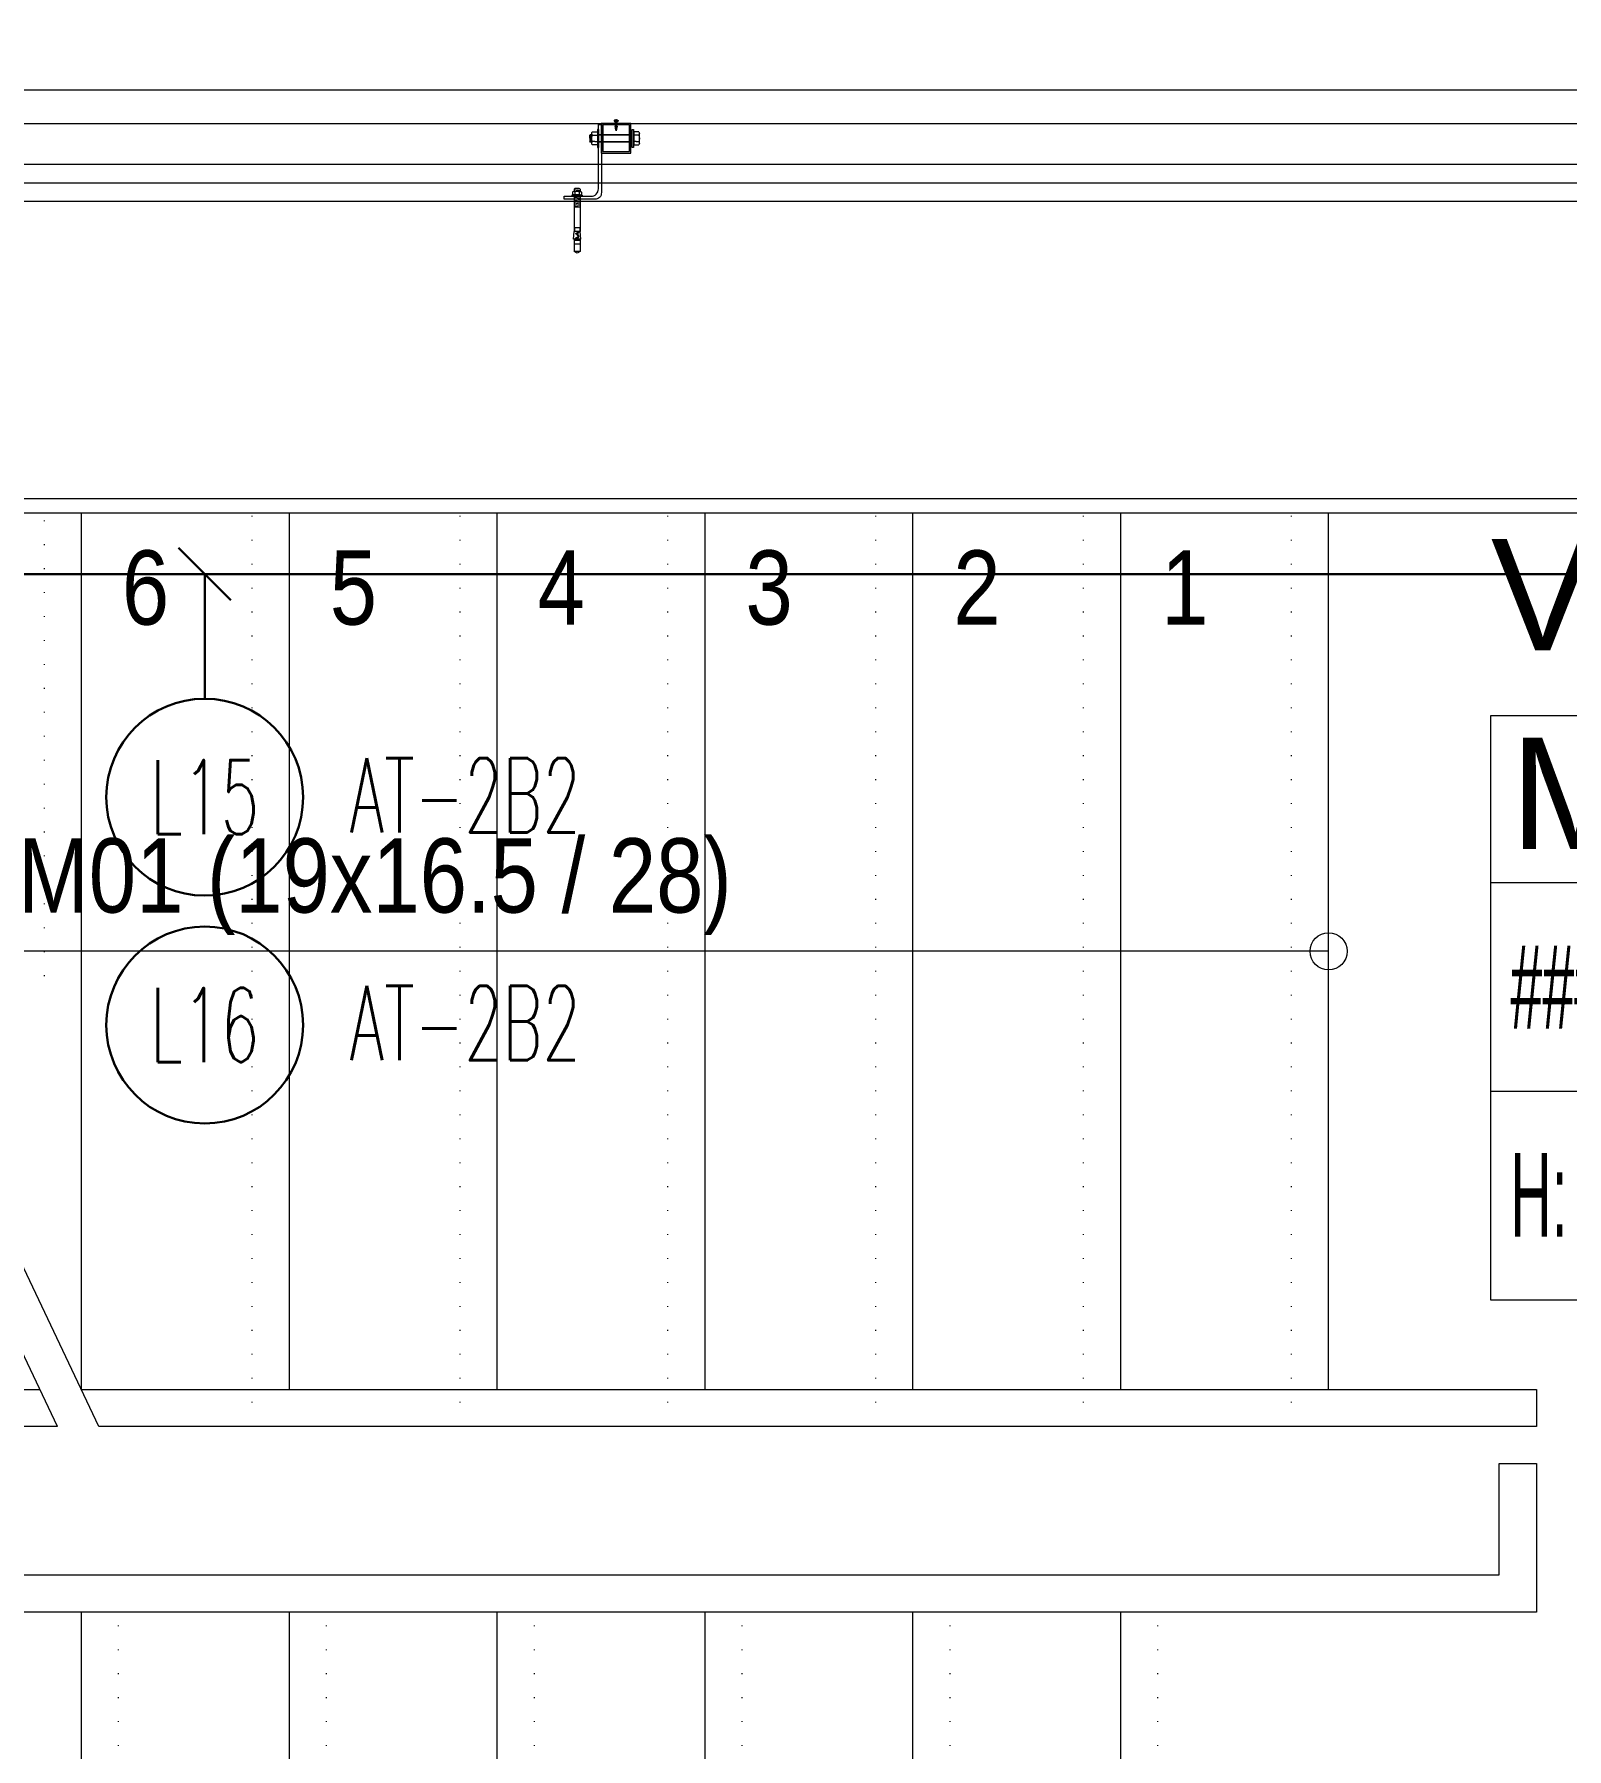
# Model space of a CAD drawing. Extents: x -2012 to 34975, y -1043 to 8321.
# Drawn here: x 24043.8 to 24250.3, y 3684.1 to 3915 of the extents above; entities that cross this region are included whole.
import ezdxf
from ezdxf.enums import TextEntityAlignment as Align

# ---------------------------------------------------------------- set-up
doc = ezdxf.new("R2010")
doc.units = 0
doc.header["$LTSCALE"] = 25
doc.linetypes.add('DOT2', pattern=[0.125, 0, -0.125])
doc.layers.get('0').update_dxf_attribs({"color": 9, "lineweight": 9})
for name, color, linetype, lineweight in [('01', 9, 'Continuous', 9), ('06D', 9, 'Continuous', 9), ('10', 9, 'Continuous', 9), ('10A', 9, 'Continuous', 9), ('14', 9, 'Continuous', 9), ('19', 9, 'Continuous', 9), ('19D', 9, 'DOT2', 9), ('21', 9, 'Continuous', 9), ('21_MAHAL', 9, 'Continuous', 9), ('33', 9, 'BATTING', 9), ('E-KABLO', 7, 'Continuous', 30), ('E-LINYE', 7, 'Continuous', 30)]:
    doc.layers.add(name, color=color, linetype=linetype, lineweight=lineweight)
doc.styles.add('Arial', font='arial.ttf', dxfattribs={"height": 2.5})
doc.styles.add('E-YAZI', font='txttw.shx')
doc.styles.add('MuuM_TEXT-STANDART', font='ARIALN.TTF')
doc.linetypes.add('BATTING', pattern='A,0.0001,-0.1,[134,ltypeshp.shx,S=0.1,R=0,X=-0.1,Y=0],-0.2,[134,ltypeshp.shx,S=0.1,R=180,X=0.1,Y=0],-0.1', length=0.4001)

# ---------------------------------------------------------------- blocks, each defined once
blk = doc.blocks.new('0_arrowstairs')
blk.add_lwpolyline([(0, 0), (0, -30), (15, 0), (0, 30)], close=True)
blk = doc.blocks.new('*U513')
blk.add_lwpolyline([(0, 0), (0, 504)])
blk.add_circle((0, 0), 5)
at = {"rotation": 90}
blk.add_blockref('0_arrowstairs', (0, 504), dxfattribs=at)
blk = doc.blocks.new('merdvn2.mekanik')
at = {"layer": '19', "linetype": 'Continuous'}
for points in [[(24036.58, -302.5), (23978.25, -179.5)], [(24042.17, -302.5), (23983.84, -179.5)], [(24039.84, -297.5), (24039.84, -179.5)], [(24067.84, -297.5), (24067.84, -179.5)], [(24095.84, -297.5), (24095.84, -179.5)], [(24123.84, -297.5), (24123.84, -179.5)], [(24151.84, -297.5), (24151.84, -179.5)], [(24179.84, -297.5), (24179.84, -179.5)], [(24207.84, -297.5), (24207.84, -179.5)], [(24036.58, -302.5), (23955.84, -302.5), (23955.84, -322.5), (23955.84, -322.5), (24230.84, -322.5), (24230.84, -307.5), (24235.84, -307.5), (24235.84, -327.5), (24230.84, -327.5), (23950.84, -327.5), (23950.84, -327.5), (23950.84, -297.5), (24034.25, -297.5)], [(24039.84, -445.5), (24039.84, -327.5)], [(24067.84, -445.5), (24067.84, -327.5)], [(24095.84, -445.5), (24095.84, -327.5)], [(24123.84, -445.5), (24123.84, -327.5)], [(24151.84, -445.5), (24151.84, -327.5)], [(24179.84, -445.5), (24179.84, -327.5)]]:
    blk.add_lwpolyline(points, dxfattribs=at)
at = {"layer": '19'}
for points in [[(24042.17, -302.5), (23983.84, -179.5)], [(24039.84, -297.5), (24235.84, -297.5), (24235.84, -297.5), (24235.84, -302.5), (24235.84, -302.5), (24042.17, -302.5)]]:
    blk.add_lwpolyline(points, dxfattribs=at)
at = {"layer": '19D'}
for points in [[(24034.84, -241.83), (24034.84, -179.5)], [(24062.84, -302.5), (24062.84, -179.5)], [(24090.84, -302.5), (24090.84, -179.5)], [(24118.84, -302.5), (24118.84, -179.5)], [(24146.84, -302.5), (24146.84, -179.5)], [(24174.84, -302.5), (24174.84, -179.5)], [(24202.84, -302.5), (24202.84, -179.5)], [(24044.84, -445.5), (24044.84, -327.5)], [(24072.84, -445.5), (24072.84, -327.5)], [(24100.84, -445.5), (24100.84, -327.5)], [(24128.84, -445.5), (24128.84, -327.5)], [(24156.84, -445.5), (24156.84, -327.5)], [(24184.84, -445.5), (24184.84, -327.5)]]:
    blk.add_lwpolyline(points, dxfattribs=at)
at = {"layer": '19', "xscale": 0.5, "yscale": 0.5, "zscale": 0.5, "rotation": 90}
blk.add_blockref('*U513', (24207.84, -238.5), dxfattribs=at)
at = {"layer": '21', "style": 'MuuM_TEXT-STANDART'}
for s, p in [('6', (24051.65, -184.5)), ('5', (24079.65, -184.5)), ('4', (24107.65, -184.5)), ('3', (24135.65, -184.5)), ('2', (24163.65, -184.5)), ('1', (24191.65, -184.5)), ('M01 (19x16.5 / 28)', (24127.43, -223.28))]:
    blk.add_text(s, height=10, dxfattribs=at).set_placement(p, align=Align.TOP_RIGHT)
blk = doc.blocks.new('cxvxv')
for p, q in [((-21988.4, 8560.98, 0), (-21988.4, 8560.32, 0)), ((-21988.4, 8560.32, 0), (-21986.64, 8560.32, 0)), ((-21986.86, 8561.07, 0), (-21988.18, 8561.07, 0)), ((-21988.02, 8561.25, 0), (-21987.03, 8561.3, 0)), ((-21988.02, 8561.25, 0), (-21988, 8561.26, 0)), ((-21988, 8561.23, 0), (-21988.02, 8561.25, 0)), ((-21988.02, 8561.13, 0), (-21987.03, 8561.19, 0)), ((-21988.02, 8561.13, 0), (-21988, 8561.14, 0)), ((-21988, 8561.11, 0), (-21988.02, 8561.13, 0)), ((-21988.02, 8560.32, 0), (-21987.02, 8560.32, 0)), ((-21988.02, 8560.28, 0), (-21988.02, 8560.32, 0)), ((-21988, 8561.3, 0), (-21987.94, 8561.35, 0)), ((-21988, 8561.26, 0), (-21988, 8561.3, 0)), ((-21988, 8561.14, 0), (-21988, 8561.23, 0)), ((-21988, 8561.07, 0), (-21988, 8561.11, 0)), ((-21987.96, 8560.98, 0), (-21987.96, 8560.32, 0)), ((-21987.54, 8561.35, 0), (-21987.94, 8561.35, 0)), ((-21987.7, 8561.05, 0), (-21987.7, 8561.08, 0)), ((-21987.7, 8561.07, 0), (-21987.7, 8561.07, 0)), ((-21987.54, 8561.35, 0), (-21987.1, 8561.35, 0)), ((-21987.03, 8561.3, 0), (-21987.1, 8561.35, 0)), ((-21987.08, 8560.64, 0), (-21987.08, 8560.98, 0)), ((-21987.08, 8560.64, 0), (-21987.08, 8560.32, 0)), ((-21987.06, 8560.32, 0), (-21987.06, 8560.28, 0)), ((-21987.05, 8561.32, 0), (-21987.03, 8561.3, 0)), ((-21987.03, 8561.3, 0), (-21987.05, 8561.28, 0)), ((-21987.03, 8561.3, 0), (-21987.05, 8561.29, 0)), ((-21987.05, 8561.28, 0), (-21987.05, 8561.2, 0)), ((-21987.05, 8561.2, 0), (-21987.03, 8561.19, 0)), ((-21987.03, 8561.19, 0), (-21987.05, 8561.17, 0)), ((-21987.05, 8561.17, 0), (-21987.05, 8561.08, 0)), ((-21987.05, 8561.08, 0), (-21987.03, 8561.07, 0)), ((-21987.02, 8560.32, 0), (-21987.02, 8560.28, 0)), ((-21986.64, 8560.32, 0), (-21986.64, 8560.98, 0)), ((-21988.02, 8560.11, 0), (-21988.02, 8555.61, 0)), ((-21987.06, 8555.61, 0), (-21987.06, 8560.11, 0)), ((-21987.02, 8555.61, 0), (-21987.02, 8560.11, 0)), ((-21988.4, 8555.4, 0), (-21986.64, 8555.4, 0)), ((-21988.4, 8554.74, 0), (-21988.4, 8555.4, 0)), ((-21986.86, 8554.65, 0), (-21988.17, 8554.65, 0)), ((-21988.02, 8555.44, 0), (-21988.02, 8555.4, 0)), ((-21988.02, 8555.4, 0), (-21987.02, 8555.4, 0)), ((-21987.96, 8554.74, 0), (-21987.96, 8555.4, 0)), ((-21987.08, 8555.08, 0), (-21987.08, 8555.4, 0)), ((-21987.08, 8555.08, 0), (-21987.08, 8554.74, 0)), ((-21987.06, 8555.4, 0), (-21987.06, 8555.44, 0)), ((-21987.02, 8555.4, 0), (-21987.02, 8555.44, 0)), ((-21986.64, 8555.4, 0), (-21986.64, 8554.74, 0))]:
    blk.add_line(p, q)
at = {"elevation": 0}
for points in [[(-21987.98, 8560.28), (-21987.98, 8560.32)], [(-21987.98, 8560.11), (-21987.98, 8555.61)], [(-21987.98, 8555.44), (-21987.98, 8555.4)]]:
    blk.add_lwpolyline(points, dxfattribs=at)
for points in [[(-21986.3, 8560.11), (-21988.7, 8560.11), (-21988.7, 8560.28), (-21986.3, 8560.28)], [(-21986.3, 8555.61), (-21988.7, 8555.61), (-21988.7, 8555.44), (-21986.3, 8555.44)]]:
    blk.add_lwpolyline(points, close=True, dxfattribs=at)
for centre, radius, start, end in [((-21988.18, 8560.75, 0), 0.315, 45.8497, 134.1503), ((-21987.52, 8559.95, 0), 1.12, 66.8701, 113.1299), ((-21987.52, 8559.95, 0), 1.12, 66.8701, 113.1299), ((-21986.86, 8560.76, 0), 0.313, 45.449, 134.551), ((-21988.18, 8554.97, 0), 0.315, 225.8497, 314.1503), ((-21987.52, 8555.77, 0), 1.12, 246.8701, 293.1299), ((-21987.52, 8555.77, 0), 1.12, 246.8701, 293.1299), ((-21986.86, 8554.96, 0), 0.313, 225.449, 314.551)]:
    blk.add_arc(centre, radius, start, end)
blk = doc.blocks.new('VIDA')
for p, q in [((-18072, 6523.9), (-18071.9, 6524)), ((-18071.9, 6523.8), (-18072, 6523.9)), ((-18071.9, 6524), (-18070.1, 6524.7)), ((-18069.6, 6522.9), (-18071.9, 6523.8)), ((-18069.7, 6524.9), (-18070.6, 6523.2)), ((-18070.6, 6523.2), (-18070.1, 6524.7)), ((-18070.1, 6524.7), (-18069.9, 6525.1)), ((-18069.9, 6525.1), (-18070.1, 6524.1)), ((-18070.1, 6524.1), (-18070, 6524.3)), ((-18070, 6524.3), (-18069.8, 6525.1)), ((-18069.9, 6525.1), (-18069.8, 6525.1)), ((-18069.8, 6525.1), (-18069.7, 6524.9)), ((-18069.7, 6524.9), (-18069.3, 6525)), ((-18069.6, 6522.8), (-18069.1, 6525)), ((-18069.6, 6522.8), (-18069.6, 6522.9)), ((-18069.4, 6522.4), (-18069.6, 6522.8)), ((-18068.9, 6525.3), (-18069.4, 6522.4)), ((-18069.3, 6522.4), (-18069.4, 6522.4)), ((-18069.3, 6522.4), (-18068.9, 6525.3)), ((-18069.3, 6525), (-18069.1, 6525)), ((-18069.1, 6522.8), (-18069.3, 6522.4)), ((-18069.1, 6525), (-18068.9, 6525.3)), ((-18068.7, 6522.8), (-18069.1, 6522.8)), ((-18068.9, 6525.3), (-18068.9, 6525.3)), ((-18068.9, 6525.3), (-18068.7, 6525)), ((-18068.7, 6522.8), (-18068.2, 6525)), ((-18068.7, 6525), (-18068.2, 6525)), ((-18068.5, 6522.4), (-18068.7, 6522.8)), ((-18068, 6525.3), (-18068.5, 6522.4)), ((-18068.4, 6522.4), (-18068.5, 6522.4)), ((-18068.4, 6522.4), (-18067.9, 6525.3)), ((-18068.2, 6522.8), (-18068.4, 6522.4)), ((-18068.2, 6522.8), (-18068.4, 6522.4)), ((-18068.2, 6525), (-18068, 6525.3)), ((-18067.7, 6525), (-18068.2, 6522.8)), ((-18067.7, 6522.8), (-18068.2, 6522.8)), ((-18067.9, 6525.3), (-18068, 6525.3)), ((-18067.9, 6525.3), (-18067.7, 6525)), ((-18067.7, 6522.8), (-18067.2, 6525)), ((-18067.7, 6525), (-18067.2, 6525)), ((-18067.5, 6522.4), (-18067.7, 6522.8)), ((-18067, 6525.3), (-18067.5, 6522.4)), ((-18067.4, 6522.4), (-18067.5, 6522.4)), ((-18067.4, 6522.4), (-18066.9, 6525.3)), ((-18067.2, 6522.8), (-18067.4, 6522.4)), ((-18067.2, 6522.8), (-18067.4, 6522.4)), ((-18067.2, 6525), (-18067, 6525.3)), ((-18066.7, 6525), (-18067.2, 6522.8)), ((-18066.7, 6522.8), (-18067.2, 6522.8)), ((-18066.9, 6525.3), (-18067, 6525.3)), ((-18066.9, 6525.3), (-18066.7, 6525)), ((-18066.3, 6525), (-18066.7, 6525)), ((-18066.7, 6522.8), (-18066.3, 6525)), ((-18066.5, 6522.4), (-18066.7, 6522.8)), ((-18066.1, 6525.3), (-18066.5, 6522.4)), ((-18066.5, 6522.4), (-18066, 6525.3)), ((-18066.3, 6522.8), (-18066.5, 6522.4)), ((-18066.3, 6522.8), (-18066.5, 6522.4)), ((-18066.5, 6522.4), (-18066.5, 6522.4)), ((-18066.3, 6525), (-18066.1, 6525.3)), ((-18065.8, 6525), (-18066.3, 6522.8)), ((-18066.3, 6522.8), (-18065.8, 6522.8)), ((-18066, 6525.3), (-18066.1, 6525.3)), ((-18066, 6525.3), (-18065.8, 6525)), ((-18065.8, 6522.8), (-18065.3, 6525)), ((-18065.8, 6525), (-18065.3, 6525)), ((-18065.6, 6522.4), (-18065.8, 6522.8)), ((-18065.1, 6525.3), (-18065.6, 6522.4)), ((-18065.5, 6522.4), (-18065.6, 6522.4)), ((-18065.5, 6522.4), (-18065, 6525.3)), ((-18065.3, 6522.8), (-18065.5, 6522.4)), ((-18065.3, 6522.8), (-18065.5, 6522.4)), ((-18065.3, 6525), (-18065.1, 6525.3)), ((-18064.8, 6525), (-18065.3, 6522.8)), ((-18064.8, 6522.8), (-18065.3, 6522.8)), ((-18065.1, 6525.3), (-18065, 6525.3)), ((-18065, 6525.3), (-18064.8, 6525)), ((-18064.8, 6525), (-18064.3, 6525)), ((-18064.8, 6522.8), (-18064.3, 6525)), ((-18064.6, 6522.4), (-18064.8, 6522.8)), ((-18064.1, 6525.3), (-18064.6, 6522.4)), ((-18064.5, 6522.4), (-18064.6, 6522.4)), ((-18064.5, 6522.4), (-18064, 6525.3)), ((-18064.3, 6522.8), (-18064.5, 6522.4)), ((-18064.3, 6522.8), (-18064.5, 6522.4)), ((-18064.3, 6525), (-18064.1, 6525.3)), ((-18063.8, 6525), (-18064.3, 6522.8)), ((-18063.8, 6522.8), (-18064.3, 6522.8)), ((-18064, 6525.3), (-18064.1, 6525.3)), ((-18064, 6525.3), (-18063.8, 6525)), ((-18063.8, 6522.8), (-18062, 6525)), ((-18062, 6525), (-18063.8, 6525)), ((-18063.6, 6522.4), (-18063.8, 6522.8)), ((-18063.6, 6522.4), (-18061.7, 6525.3)), ((-18061.8, 6525.3), (-18063.6, 6522.4)), ((-18062, 6522.8), (-18063.6, 6522.4)), ((-18062, 6522.8), (-18063.6, 6522.4)), ((-18063.6, 6522.4), (-18063.6, 6522.4)), ((-18061.5, 6525), (-18063.4, 6522.8)), ((-18063.4, 6522.8), (-18061.5, 6522.8)), ((-18061.7, 6525.3), (-18063.2, 6525.3)), ((-18062.7, 6522.4), (-18061.5, 6522.8)), ((-18062.6, 6522.4), (-18062.1, 6525.3)), ((-18062.4, 6522.8), (-18062.6, 6522.4)), ((-18062.4, 6522.8), (-18062.6, 6522.4)), ((-18062.6, 6522.4), (-18061.3, 6522.4)), ((-18062.4, 6525), (-18062.2, 6525.3)), ((-18061.5, 6525), (-18062.4, 6525)), ((-18061.5, 6522.8), (-18062.4, 6525)), ((-18061.9, 6525), (-18062.4, 6522.8)), ((-18061.9, 6522.8), (-18062.4, 6522.8)), ((-18062.2, 6525.3), (-18062.1, 6525.3)), ((-18062.2, 6525.3), (-18061.3, 6522.4)), ((-18062.1, 6525.3), (-18061.9, 6525)), ((-18062, 6525), (-18061.8, 6525.3)), ((-18061.9, 6525), (-18061.4, 6525)), ((-18061.9, 6522.8), (-18061.4, 6525)), ((-18061.7, 6522.4), (-18061.9, 6522.8)), ((-18061.2, 6525.3), (-18061.7, 6522.4)), ((-18061.7, 6525.3), (-18061.5, 6525)), ((-18061.6, 6522.4), (-18061.7, 6522.4)), ((-18061.6, 6522.4), (-18061.2, 6525.3)), ((-18061.4, 6522.8), (-18061.6, 6522.4)), ((-18061.4, 6522.8), (-18061.6, 6522.4)), ((-18061.4, 6525), (-18061.2, 6525.3)), ((-18061, 6525), (-18061.4, 6522.8)), ((-18060.9, 6522.8), (-18061.4, 6522.8)), ((-18061.2, 6525.3), (-18061, 6525)), ((-18061.2, 6525.3), (-18061.2, 6525.3)), ((-18061, 6525), (-18060.5, 6525)), ((-18060.9, 6522.8), (-18060.5, 6525)), ((-18060.7, 6522.4), (-18060.9, 6522.8)), ((-18060.7, 6522.4), (-18060.2, 6525.3)), ((-18060.3, 6525.3), (-18060.7, 6522.4)), ((-18060.5, 6522.8), (-18060.7, 6522.4)), ((-18060.5, 6522.8), (-18060.7, 6522.4)), ((-18060.7, 6522.4), (-18060.7, 6522.4)), ((-18060.5, 6525), (-18060.3, 6525.3)), ((-18060, 6525), (-18060.5, 6522.8)), ((-18060.5, 6522.8), (-18060, 6522.8)), ((-18060.3, 6525.3), (-18060.2, 6525.3)), ((-18060.2, 6525.3), (-18060, 6525)), ((-18060, 6525), (-18059.5, 6525)), ((-18060, 6522.8), (-18059.5, 6525)), ((-18059.8, 6522.4), (-18060, 6522.8)), ((-18059.3, 6525.3), (-18059.8, 6522.4)), ((-18059.7, 6522.4), (-18059.8, 6522.4)), ((-18059.7, 6522.4), (-18059.2, 6525.3)), ((-18059.5, 6522.8), (-18059.7, 6522.4)), ((-18059.5, 6522.8), (-18059.7, 6522.4)), ((-18059.5, 6525), (-18059.3, 6525.3)), ((-18059.2, 6524), (-18059.5, 6522.8)), ((-18059.5, 6522.8), (-18059.2, 6522.8)), ((-18059.3, 6525.3), (-18059.2, 6525.3)), ((-18058.1, 6526.6), (-18059.2, 6526.6)), ((-18059.2, 6521.2), (-18059.2, 6526.6)), ((-18058.1, 6521.2), (-18059.2, 6521.2))]:
    blk.add_line(p, q)
for points in [[(-18068.7, 6525), (-18069.1, 6522.8)], [(-18057.2, 6524.3), (-18057.5, 6524), (-18057.5, 6523.8), (-18057.2, 6523.5)]]:
    blk.add_lwpolyline(points)
for centre, start, end in [((-18062.4, 6523.6), 7.5095, 35.2427), ((-18062.4, 6524.2), 324.7573, 352.4905)]:
    blk.add_arc(centre, 5.21, start, end)
blk = doc.blocks.new('çelik dübel')
at = {"ltscale": 7}
for p, q in [((-87.2, -2), (-85, 2)), ((-85, -6), (-85, 2)), ((-68, 2), (-85, 2)), ((-75, -6), (-75, 2)), ((-70, -6), (-70, 2)), ((-68, 3), (-58, 2)), ((-68, -7), (-68, 3)), ((-58, -6), (-58, 2)), ((-8.5, 2), (-58, 2)), ((-53, 1.5), (-58, 1.5)), ((-53, -6), (-53, 2)), ((-25, -6), (-25, 2)), ((-25, -6), (-23.9, 2)), ((-23, -6), (-21.9, 2)), ((-21, -6), (-19.9, 2)), ((-19, -6), (-17.9, 2)), ((-17, -6), (-15.9, 2)), ((-85, -6), (-87.2, -2)), ((-68, -6), (-85, -6)), ((-68, -7), (-58, -6)), ((-53, -5.5), (-58, -5.5)), ((-8.5, -6), (-58, -6))]:
    blk.add_line(p, q, dxfattribs=at)
for p, q in [((-15, -6), (-13.9, 2)), ((-13, -6), (-11.9, 2)), ((-11, -6), (-10, 1.1)), ((-10, -9), (-10, 5)), ((-9, 5), (-10, 5)), ((-10, 3), (-10, 5)), ((-9, -9), (-9, 5)), ((-8.5, 2), (-8.5, 3)), ((-8.5, -4), (-8.5, 0)), ((-5, 4), (-7.5, 4)), ((-5, 1), (-7.5, 1)), ((-4, 2), (-4, 3)), ((-1, 2), (-4, 2)), ((-4, -4), (-4, 0)), ((-3, -6), (-1.9, 2)), ((-1, -6), (0, 1.1)), ((0, -5), (0, 1)), ((-10, -7), (-10, -9.1)), ((-9, -9), (-10, -9)), ((-8.5, -6), (-8.5, -7)), ((-5, -5), (-7.5, -5)), ((-5, -8), (-7.5, -8)), ((-4, -6), (-4, -7)), ((-1, -6), (-4, -6))]:
    blk.add_line(p, q)
for points in [[(-68, 0.6), (-67.4, 0.4), (-67, 0.1), (-66.6, -0.3), (-66.2, -0.8), (-65.9, -1.3), (-65.7, -1.9), (-65.4, -2.3), (-65.2, -2.8), (-65, -3.1), (-64.8, -3.3), (-64.6, -3.5), (-64.4, -3.6), (-64.2, -3.5), (-63.9, -3.5), (-63.7, -3.3), (-63.5, -3.1), (-63.2, -2.9), (-62.9, -2.6), (-62.7, -2.3), (-62.4, -2), (-62.1, -1.7), (-61.9, -1.4), (-61.6, -1.1), (-61.4, -0.9), (-61.2, -0.7), (-61, -0.6), (-60.8, -0.5), (-60.6, -0.5), (-60.4, -0.5), (-60.3, -0.7), (-60.1, -0.9), (-59.9, -1.1), (-59.8, -1.5), (-59.6, -1.9), (-59.4, -2.3), (-59.2, -2.7), (-58.9, -3), (-58.7, -3.3), (-58.4, -3.5), (-58, -3.5)], [(-68, -0.5), (-68, -0.5), (-67.9, -0.5), (-67.9, -0.5), (-67.8, -0.5), (-67.8, -0.6), (-67.7, -0.6), (-67.7, -0.6), (-67.6, -0.7), (-67.6, -0.7), (-67.6, -0.8), (-67.5, -0.8), (-67.5, -0.8), (-67.5, -0.9), (-67.4, -0.9), (-67.4, -0.9), (-67.3, -1), (-67.3, -1), (-67.3, -1.1), (-67.2, -1.1), (-67.2, -1.2), (-67.2, -1.2), (-67.1, -1.3), (-67.1, -1.3), (-67.1, -1.4), (-67, -1.4), (-67, -1.5), (-67, -1.5), (-66.9, -1.6), (-66.9, -1.6), (-66.9, -1.7), (-66.9, -1.7), (-66.8, -1.8), (-66.8, -1.9), (-66.8, -1.9), (-66.7, -2), (-66.7, -2), (-66.7, -2.1), (-66.6, -2.2), (-66.6, -2.2), (-66.6, -2.3), (-66.6, -2.3), (-66.5, -2.4), (-66.5, -2.5), (-66.5, -2.5), (-66.4, -2.6), (-66.4, -2.7), (-66.4, -2.7), (-66.3, -2.8), (-66.3, -2.8), (-66.3, -2.9), (-66.3, -3), (-66.2, -3), (-66.2, -3.1), (-66.2, -3.1), (-66.1, -3.2), (-66.1, -3.2), (-66.1, -3.3), (-66, -3.4), (-66, -3.4), (-66, -3.5), (-65.9, -3.5), (-65.9, -3.6), (-65.9, -3.6), (-65.8, -3.7), (-65.8, -3.7), (-65.7, -3.8), (-65.7, -3.8), (-65.7, -3.9), (-65.6, -3.9), (-65.6, -4), (-65.5, -4), (-65.5, -4.1), (-65.4, -4.1), (-65.4, -4.1), (-65.3, -4.2), (-65.3, -4.2), (-65.2, -4.3), (-65.2, -4.3), (-65.1, -4.3), (-65, -4.4), (-65, -4.4), (-64.9, -4.4), (-64.9, -4.4), (-64.8, -4.5), (-64.7, -4.5), (-64.7, -4.5), (-64.6, -4.5), (-64.5, -4.5), (-64.5, -4.5), (-64.4, -4.5), (-64.3, -4.5), (-64.3, -4.5), (-64.2, -4.5), (-64.1, -4.5), (-64.1, -4.5), (-64, -4.5), (-64, -4.5), (-63.9, -4.5), (-63.8, -4.5), (-63.8, -4.5), (-63.7, -4.4), (-63.7, -4.4), (-63.6, -4.4), (-63.6, -4.4), (-63.5, -4.4), (-63.4, -4.3), (-63.4, -4.3), (-63.3, -4.3), (-63.3, -4.3), (-63.3, -4.2), (-63.2, -4.2), (-63.2, -4.2), (-63.1, -4.1), (-63.1, -4.1), (-63, -4.1), (-63, -4), (-62.9, -4), (-62.9, -4), (-62.9, -3.9), (-62.8, -3.9), (-62.8, -3.9), (-62.7, -3.8), (-62.7, -3.8), (-62.7, -3.8), (-62.6, -3.7), (-62.6, -3.7), (-62.5, -3.6), (-62.5, -3.6), (-62.5, -3.6), (-62.4, -3.5), (-62.4, -3.5), (-62.4, -3.5), (-62.3, -3.4), (-62.3, -3.4), (-62.2, -3.3), (-62.2, -3.3), (-62.2, -3.3), (-62.1, -3.2), (-62.1, -3.2), (-62.1, -3.1), (-62, -3.1), (-62, -3.1), (-62, -3), (-61.9, -3), (-61.9, -2.9), (-61.9, -2.9), (-61.8, -2.9), (-61.8, -2.8), (-61.7, -2.8), (-61.7, -2.7), (-61.7, -2.7), (-61.6, -2.6), (-61.6, -2.6), (-61.6, -2.6), (-61.5, -2.5), (-61.5, -2.5), (-61.5, -2.5), (-61.4, -2.4), (-61.4, -2.4), (-61.4, -2.3), (-61.3, -2.3), (-61.3, -2.3), (-61.3, -2.2), (-61.3, -2.2), (-61.2, -2.2), (-61.2, -2.1), (-61.2, -2.1), (-61.1, -2), (-61.1, -2), (-61.1, -2), (-61, -1.9), (-61, -1.9), (-61, -1.9), (-61, -1.9), (-60.9, -1.8), (-60.9, -1.8), (-60.9, -1.8), (-60.9, -1.8), (-60.9, -1.8), (-60.9, -1.7), (-60.8, -1.7), (-60.8, -1.7), (-60.8, -1.7), (-60.8, -1.7), (-60.8, -1.7), (-60.8, -1.8), (-60.7, -1.8), (-60.7, -1.8), (-60.7, -1.8), (-60.7, -1.9), (-60.7, -1.9), (-60.7, -1.9), (-60.6, -2), (-60.6, -2), (-60.6, -2.1), (-60.6, -2.1), (-60.6, -2.1), (-60.5, -2.2), (-60.5, -2.2), (-60.5, -2.3), (-60.5, -2.3), (-60.4, -2.4), (-60.4, -2.5), (-60.4, -2.5), (-60.4, -2.6), (-60.3, -2.6), (-60.3, -2.7), (-60.3, -2.7), (-60.3, -2.8), (-60.2, -2.8), (-60.2, -2.9), (-60.2, -3), (-60.1, -3), (-60.1, -3.1), (-60.1, -3.1), (-60, -3.2), (-60, -3.2), (-59.9, -3.3), (-59.9, -3.4), (-59.9, -3.4), (-59.8, -3.5), (-59.8, -3.5), (-59.7, -3.6), (-59.7, -3.6), (-59.6, -3.7), (-59.6, -3.8), (-59.5, -3.8), (-59.5, -3.9), (-59.4, -3.9), (-59.3, -4), (-59.3, -4), (-59.2, -4.1), (-59.1, -4.2), (-59, -4.2), (-58.9, -4.3), (-58.8, -4.3), (-58.6, -4.4), (-58.4, -4.4), (-58.2, -4.5), (-58, -4.5)]]:
    blk.add_lwpolyline(points)
for centre, start, end in [((-7.5, 3), 90, 180), ((-7.5, 2), 180, 270), ((-7.5, 0), 90, 180), ((-5, 3), 0, 90), ((-5, 2), 270, 0), ((-5, 0), 0, 90), ((-1, 1), 0, 90), ((-7.5, -4), 180, 270), ((-7.5, -6), 90, 180), ((-7.5, -7), 180, 270), ((-5, -4), 270, 0), ((-5, -6), 0, 90), ((-5, -7), 270, 0), ((-1, -5), 270, 0)]:
    blk.add_arc(centre, 1, start, end)
blk = doc.blocks.new('kjdol')
at = {"ltscale": 10, "elevation": -278.89}
blk.add_lwpolyline([(77394.12, 60089.89), (77403.28, 60089.89, 0.460237), (77404.18, 60090.79), (77404.18, 60094.89), (77403.78, 60094.89), (77403.78, 60091.29, -0.414214), (77402.78, 60090.29), (77394.12, 60090.29)], format="xyb", close=True, dxfattribs=at)
at = {"elevation": -249.79}
for points in [[(77397.97, 60089.9), (77397.97, 60085.9), (77393.97, 60085.9), (77393.97, 60089.9)], [(77397.77, 60089.7), (77397.77, 60086.1), (77394.17, 60086.1), (77394.17, 60089.7)]]:
    blk.add_lwpolyline(points, close=True, dxfattribs=at)
at = {"extrusion": (0, 0, -1), "xscale": 0.1000000000058208, "yscale": 0.1000000000058208, "zscale": -0.0999999999999091}
blk.add_blockref('çelik dübel', (-77402.74, 60093.36, 459.25), dxfattribs=at)
blk.add_blockref('cxvxv', (99383.5, 51530.11, -249.79))
at = {"xscale": 0.1000000000058208, "yscale": 0.1000000000058208, "zscale": 0.1000000000058208, "rotation": 180}
blk.add_blockref('VIDA', (75587.75, 60740.29, -249.79), dxfattribs=at)
blk = doc.blocks.new('cephekompozit2.kat')
at = {"layer": '10A'}
blk.add_lwpolyline([(2332.75, 29565.52), (683.9, 29565.52), (683.9, 29561.02), (2332.75, 29561.02), (2332.75, 29565.52)], dxfattribs=at)
at = {"layer": '33', "ltscale": 0.2}
blk.add_lwpolyline([(3171.67, 25868.02), (2347.5, 25868.02), (2347.5, 25967.81), (687.5, 25967.81), (687.5, 27013.02), (687.37, 29553.02), (2347.5, 29553.02), (2347.5, 29653.02), (3181.67, 29653.02)], dxfattribs=at)
at = {"layer": '10', "xscale": -1, "rotation": 90}
blk.add_blockref('kjdol', (61103.97, 106955, 249.79), dxfattribs=at)
blk = doc.blocks.new('0_roomno2')
blk.add_lwpolyline([(19.375, -10.5), (0, -10.5), (0, 0), (19.375, 0)], close=True)
for points in [[(0, -3), (19.375, -3)], [(8.125, -3), (8.125, -10.5)], [(11.875, -3), (11.875, -10.5)], [(15.625, -3), (15.625, -10.5)], [(0, -6.75), (8.125, -6.75)]]:
    blk.add_lwpolyline(points)
at = {"style": 'MuuM_TEXT-STANDART', "width": 0.6}
blk.add_text('H:', height=1.5, dxfattribs=at).set_placement((0.35, -8.608), align=Align.MIDDLE_LEFT)
at = {"style": 'Arial'}
blk.add_attdef('ODANO', (0, 1.17), '', height=2, dxfattribs=at)
blk.add_attdef('MEKANADI', text='', height=2, dxfattribs=at).set_placement((0.35, -3), align=Align.BOTTOM_LEFT)
at = {"style": 'MuuM_TEXT-STANDART', "width": 0.6}
for tag, p in [('YER01', (10, -4.5)), ('TAVAN01', (13.75, -4.5)), ('DUVAR01', (17.5, -4.5)), ('YER02', (10, -6.75)), ('TAVAN02', (13.75, -6.75)), ('DUVAR02', (17.5, -6.75)), ('YER03', (10, -9)), ('TAVAN03', (13.75, -9)), ('DUVAR03', (17.5, -9))]:
    blk.add_attdef(tag, text='', height=1.5, dxfattribs=at).set_placement(p, align=Align.MIDDLE_CENTER)
for tag, p in [('M2', (0.35, -4.875)), ('TEMIZTAVANYUKSEKLIGI', (1.8, -8.608))]:
    blk.add_attdef(tag, text='', height=1.5, dxfattribs=at).set_placement(p, align=Align.MIDDLE_LEFT)

msp = doc.modelspace()

# ---------------------------------------------------------------- linework, layer by layer
at = {"layer": '01'}
for points in [[(24395.84, 3582.5), (24395.84, 3582.5), (24395.84, 3582.5), (23845.84, 3582.5), (23845.84, 3852.5), (24395.84, 3852.5), (24395.84, 3852.5), (24395.84, 3852.5), (24395.84, 3892.5), (23795.84, 3892.5), (23795.84, 3542.5), (24395.84, 3542.5), (24395.84, 3582.5)], [(24395.84, 3892.5), (23795.84, 3892.5), (23795.84, 3542.5), (24395.84, 3542.5), (24395.84, 3582.5), (23845.84, 3582.5), (23845.84, 3852.5), (24395.84, 3852.5)]]:
    msp.add_lwpolyline(points, close=True, dxfattribs=at)
at = {"layer": '06D', "elevation": 29.1}
msp.add_lwpolyline([(26297.31, 3997.5), (25450.84, 3997.5), (25450.84, 3897.5), (23790.84, 3897.5), (23790.84, 307.5), (25450.84, 307.5), (25450.84, 207.5), (26295.54, 207.5)], dxfattribs=at)
at = {"layer": '14'}
msp.add_lwpolyline([(24658.84, 3194.5), (24658.84, 3455.5), (24643.84, 3455.5), (24643.84, 3474.5), (24658.84, 3474.5), (24658.84, 3810.5), (24593.84, 3810.5), (24593.84, 3870.5), (24447.84, 3870.5), (24447.84, 3850.5), (24428.84, 3850.5), (24428.84, 3870.5), (24397.84, 3870.5), (24397.84, 3850.5), (23847.84, 3850.5)], dxfattribs=at)
at = {"layer": 'E-KABLO', "color": 6}
msp.add_line((24349.03, 3842.32), (23854.84, 3842.32), dxfattribs=at)
at = {"layer": 'E-KABLO'}
msp.add_line((24066.78, 3825.53), (24066.78, 3842.32), dxfattribs=at)
at = {"layer": 'E-LINYE', "color": 7, "linetype": 'Continuous'}
msp.add_line((24070.32, 3838.79), (24063.25, 3845.86), dxfattribs=at)
for centre in [(24066.78, 3812.26), (24066.78, 3781.57)]:
    msp.add_circle(centre, 13.26, dxfattribs=at)

# ---------------------------------------------------------------- block references
for name, p in [('cephekompozit2.kat', (23106.14, -25658.02)), ('merdvn2.mekanik', (10.35, 4030))]:
    msp.add_blockref(name, p)
at = {"layer": '21_MAHAL'}
ref = msp.add_blockref('0_roomno2', (24240.05, 3823.27), dxfattribs=dict(at, xscale=7.5, yscale=7.5, zscale=7.5))
ref.add_attrib('ODANO', 'VW-M2-04', (24240.05, 3832.04), dxfattribs={"layer": '0', "height": 15, "style": 'Arial'})
ref.add_attrib('MEKANADI', 'M02 Y. MERD.', dxfattribs={"layer": '0', "height": 15, "style": 'Arial'}).set_placement((24242.68, 3800.77), align=Align.BOTTOM_LEFT)
ref.add_attrib('M2', '##### m2', dxfattribs={"layer": '0', "height": 11.25, "style": 'MuuM_TEXT-STANDART', "width": 0.6}).set_placement((24242.68, 3786.71), align=Align.MIDDLE_LEFT)
ref.add_attrib('TEMIZTAVANYUKSEKLIGI', '2.65 m', dxfattribs={"layer": '0', "height": 11.25, "style": 'MuuM_TEXT-STANDART', "width": 0.6}).set_placement((24253.55, 3758.71), align=Align.MIDDLE_LEFT)
ref.add_attrib('YER01', 'Y03', dxfattribs={"layer": '0', "height": 11.25, "style": 'MuuM_TEXT-STANDART', "width": 0.6}).set_placement((24315.05, 3789.52), align=Align.MIDDLE_CENTER)
ref.add_attrib('TAVAN01', 'T09', dxfattribs={"layer": '0', "height": 11.25, "style": 'MuuM_TEXT-STANDART', "width": 0.6}).set_placement((24343.18, 3789.52), align=Align.MIDDLE_CENTER)
ref.add_attrib('DUVAR01', 'D07A', dxfattribs={"layer": '0', "height": 11.25, "style": 'MuuM_TEXT-STANDART', "width": 0.6}).set_placement((24371.3, 3789.52), align=Align.MIDDLE_CENTER)
ref.add_attrib('YER02', 'Y04', dxfattribs={"layer": '0', "height": 11.25, "style": 'MuuM_TEXT-STANDART', "width": 0.6}).set_placement((24315.05, 3772.64), align=Align.MIDDLE_CENTER)

# ---------------------------------------------------------------- texts
at = {"layer": 'E-LINYE', "color": 3, "linetype": 'Continuous', "style": 'E-YAZI', "width": 0.6}
for s, p in [('L15', (24066.78, 3812.26)), ('AT-2B2', (24101.88, 3812.52)), ('L16', (24066.78, 3781.57)), ('AT-2B2', (24101.88, 3781.83))]:
    msp.add_text(s, height=10, dxfattribs=at).set_placement(p, align=Align.MIDDLE_CENTER)

doc.saveas('drawing.dxf')
